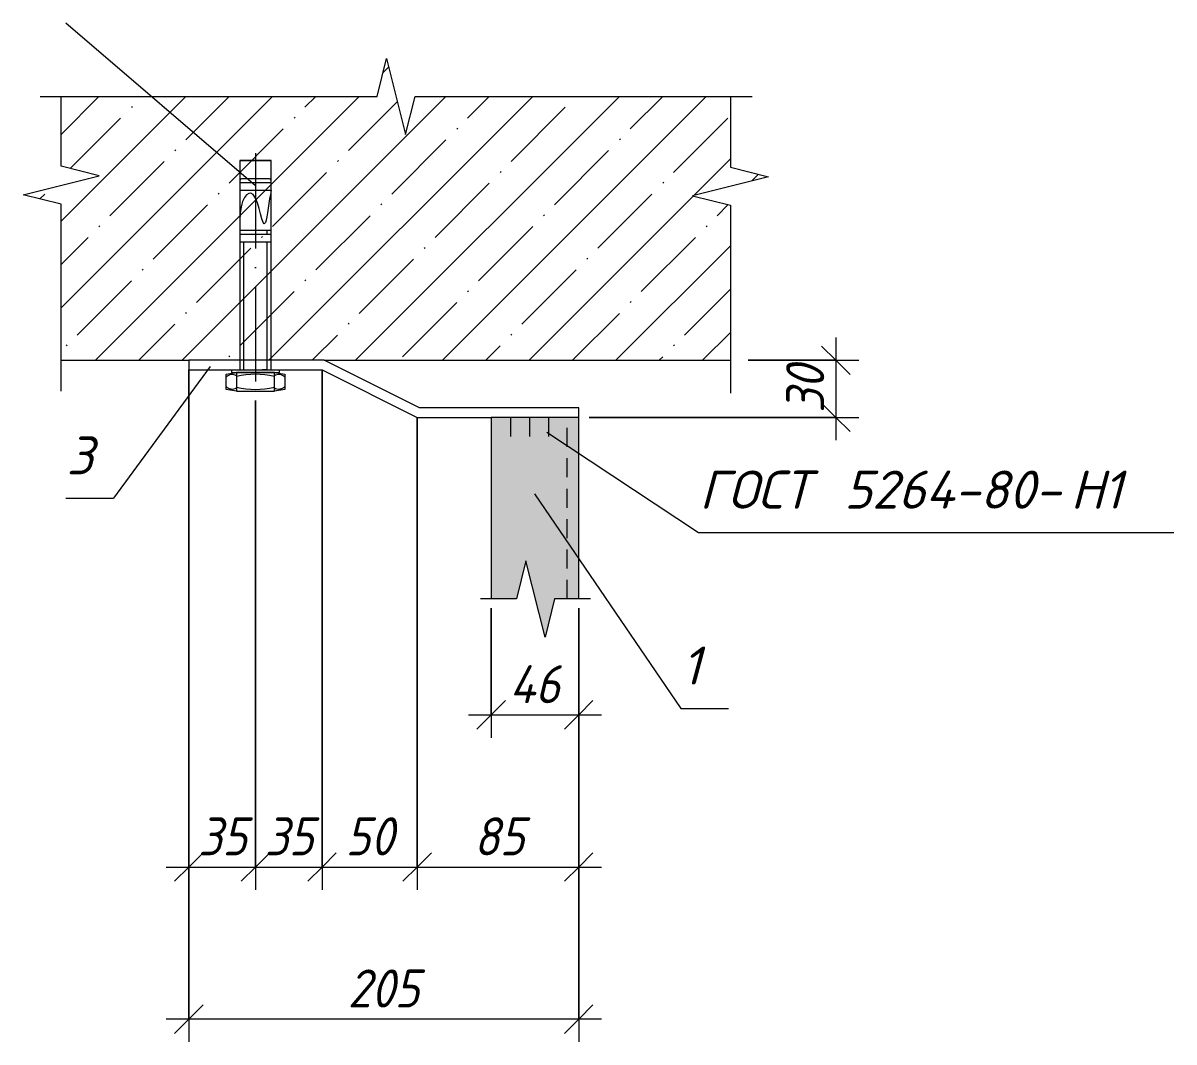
# Model space of a CAD drawing. Header units: millimetres. Extents: x 1214 to 43479, y -809 to 8550.
# Drawn here: x 35981 to 36586, y 1898 to 2434 of the extents above; entities that cross this region are included whole.
import ezdxf

# ---------------------------------------------------------------- set-up
doc = ezdxf.new("R2010")
doc.units = ezdxf.units.MM
for name, pattern in [('200_ШТРИХ_ш1п0_6_', [16, 10, -6]), ('50_200_ШТРИХ_1Т_ш5_п1_п1_', [70, 50, -10, 0, -10]), ('IMPORT-Невидимая', [39.122222, 28.222222, -10.9])]:
    doc.linetypes.add(name, pattern=pattern)
for name, color, linetype, lineweight in [('A-ANNO-DIMS', 7, 'Continuous', 9), ('A-ANNO-DIMS-10', 7, 'Continuous', 9), ('A-ANNO-NOTE', 7, 'Continuous', 9), ('A-DETL', 7, 'Continuous', 9), ('A-DETL-1', 7, '200_ШТРИХ_ш1п0_6_', 5), ('A-DETL-2', 7, 'Continuous', 5), ('A-DETL-3', 7, 'Continuous', 20), ('A-DETL-4', 7, 'IMPORT-Невидимая', 5), ('A-DETL-5', 7, '50_200_ШТРИХ_1Т_ш5_п1_п1_', 5), ('A-DETL-GENF-2', 7, 'Continuous', 5)]:
    doc.layers.add(name, color=color, linetype=linetype, lineweight=lineweight)
doc.layers.add('A-DETL-GENF-1', color=7, linetype='Continuous', lineweight=9, true_color=0xffffff)
doc.styles.add('ISOCPEUR_I_2', font='isocpeui.ttf', dxfattribs={"width": 0.9, "height": 20})
doc.styles.add('ISOCPEUR_I_6', font='isocpeui.ttf', dxfattribs={"height": 20})
doc.dimstyles.new('ISO-2_0_0_9К_СРЕДНИЙ_1', dxfattribs={"dimscale": 304.8, "dimtxt": 19.919624, "dimasz": 0.049213, "dimexe": 0.03937, "dimexo": 0, "dimgap": 0, "dimtad": 1, "dimdec": 0, "dimzin": 0, "dimdsep": 46, "dimtxsty": 'ISOCPEUR_I_2', "dimblk1": 'OBLIQUE', "dimblk2": 'OBLIQUE', "dimsah": 1, "dimcen": 0.09, "dimdle": 0.03937, "dimazin": 0, "dimtfac": 1, "dimtdec": 4, "dimtix": 1, "dimtmove": 0, "dimatfit": 3, "dimfxl": 1, "dimtvp": 1, "dimtolj": 1, "dimtzin": 0, "dimarcsym": 2})

# ---------------------------------------------------------------- blocks, each defined once
blk = doc.blocks.new('DET_Линия разрыва - Линия разрыва-25057327-АР1_Фахверк_Швеллер 100_Узлы')
at = {"layer": 'A-DETL-GENF-2'}
for p, q in [((-5, 20), (-10, 0)), ((5, -20), (-5, 20)), ((-10, 0), (-108.77, 0)), ((10, 0), (5, -20)), ((47.19, 0), (10, 0))]:
    blk.add_line(p, q, dxfattribs=at)
blk = doc.blocks.new('DET_Линия разрыва - Линия разрыва-25057328-АР1_Фахверк_Швеллер 100_Узлы')
at = {"layer": 'A-DETL-GENF-2'}
for p, q in [((-5, 20), (-10, 0)), ((5, -20), (-5, 20)), ((-10, 0), (-28.93, 0)), ((10, 0), (5, -20)), ((28.93, 0), (10, 0))]:
    blk.add_line(p, q, dxfattribs=at)
blk = doc.blocks.new('DET_Линия разрыва - Линия разрыва-25057237-АР1_Фахверк_Швеллер 100_Узлы')
at = {"layer": 'A-DETL-GENF-2'}
for p, q in [((-5, 20), (-10, 0)), ((5, -20), (-5, 20)), ((-10, 0), (-46.68, 0)), ((10, 0), (5, -20)), ((108.26, 0), (10, 0))]:
    blk.add_line(p, q, dxfattribs=at)
blk = doc.blocks.new('DET_Линия разрыва - Линия разрыва-17294164-АР1_Фахверк_Швеллер 100_Узлы')
at = {"layer": 'A-DETL-GENF-2'}
for p, q in [((-5, 20), (-10, 0)), ((5, -20), (-5, 20)), ((-10, 0), (-187.25, 0)), ((10, 0), (5, -20)), ((187.25, 0), (10, 0))]:
    blk.add_line(p, q, dxfattribs=at)
blk = doc.blocks.new('_AT__Текстовая выноска 2_0 - _AT__Текстовая выноска 2_0 без точки-25057225-АР1_Фахверк_Швеллер 100_Узлы')
at = {"layer": 'A-ANNO-NOTE'}
blk.add_line((0, 0), (25, 0), dxfattribs=at)
blk = doc.blocks.new('_AT__Текстовая выноска 2_0 - _AT__Текстовая выноска 2_0 без точки-25057227-АР1_Фахверк_Швеллер 100_Узлы')
at = {"layer": 'A-ANNO-NOTE'}
blk.add_line((0, 0), (2.5, 0), dxfattribs=at)
blk = doc.blocks.new('DIMBLOCK181-АР1_Фахверк_Швеллер 100_Узлы')
at = {"layer": 'A-ANNO-DIMS-10'}
for p, q in [((36068.25, 2251.29), (36068.25, 1977.86)), ((36068.25, 1989.86), (36068.25, 2251.29)), ((36103.25, 2235.16), (36103.25, 1977.86)), ((36103.25, 1989.86), (36103.25, 2235.16)), ((36056.25, 1989.86), (36103.25, 1989.86))]:
    blk.add_line(p, q, dxfattribs=at)
at = {"layer": 'A-ANNO-DIMS-10', "lineweight": 20}
for p, q in [((36068.25, 1989.86), (36075.75, 1997.36)), ((36103.25, 1989.86), (36110.75, 1997.36)), ((36068.25, 1989.86), (36060.75, 1982.36)), ((36103.25, 1989.86), (36095.75, 1982.36))]:
    blk.add_line(p, q, dxfattribs=at)
at = {"layer": 'A-ANNO-DIMS-10', "color": 0, "insert": (36073.11, 2015.99), "char_height": 20, "width": 30.3391, "attachment_point": 1, "line_spacing_factor": 1.149209, "style": 'ISOCPEUR_I_2'}
blk.add_mtext('35', dxfattribs=at)
blk = doc.blocks.new('_Oblique')
at = {"color": 0, "linetype": 'ByBlock', "lineweight": -2}
blk.add_line((-0.5, -0.5), (0.5, 0.5), dxfattribs=at)
blk = doc.blocks.new('DIMBLOCK182-АР1_Фахверк_Швеллер 100_Узлы')
at = {"layer": 'A-ANNO-DIMS-10'}
for p, q in [((36138.25, 2251.29), (36138.25, 1977.86)), ((36138.25, 1989.86), (36138.25, 2251.29)), ((36103.25, 2235.16), (36103.25, 1977.86)), ((36103.25, 1989.86), (36103.25, 2235.16)), ((36103.25, 1989.86), (36138.25, 1989.86))]:
    blk.add_line(p, q, dxfattribs=at)
at = {"layer": 'A-ANNO-DIMS-10', "lineweight": 20}
for p, q in [((36103.25, 1989.86), (36110.75, 1997.36)), ((36138.25, 1989.86), (36145.75, 1997.36)), ((36103.25, 1989.86), (36095.75, 1982.36)), ((36138.25, 1989.86), (36130.75, 1982.36))]:
    blk.add_line(p, q, dxfattribs=at)
at = {"layer": 'A-ANNO-DIMS-10', "color": 0, "insert": (36108.11, 2015.99), "char_height": 20, "width": 30.3391, "attachment_point": 1, "line_spacing_factor": 1.149209, "style": 'ISOCPEUR_I_2'}
blk.add_mtext('35', dxfattribs=at)
blk = doc.blocks.new('DIMBLOCK183-АР1_Фахверк_Швеллер 100_Узлы')
at = {"layer": 'A-ANNO-DIMS-10'}
for p, q in [((36138.25, 2251.29), (36138.25, 1977.86)), ((36138.25, 1989.86), (36138.25, 2251.29)), ((36188.25, 2226.29), (36188.25, 1977.86)), ((36188.25, 1989.86), (36188.25, 2226.29)), ((36138.25, 1989.86), (36188.25, 1989.86))]:
    blk.add_line(p, q, dxfattribs=at)
at = {"layer": 'A-ANNO-DIMS-10', "lineweight": 20}
for p, q in [((36138.25, 1989.86), (36145.75, 1997.36)), ((36188.25, 1989.86), (36195.75, 1997.36)), ((36138.25, 1989.86), (36130.75, 1982.36)), ((36188.25, 1989.86), (36180.75, 1982.36))]:
    blk.add_line(p, q, dxfattribs=at)
at = {"layer": 'A-ANNO-DIMS-10', "color": 0, "insert": (36150.61, 2015.99), "char_height": 20, "width": 30.3391, "attachment_point": 1, "line_spacing_factor": 1.149209, "style": 'ISOCPEUR_I_2'}
blk.add_mtext('50', dxfattribs=at)
blk = doc.blocks.new('DIMBLOCK184-АР1_Фахверк_Швеллер 100_Узлы')
at = {"layer": 'A-ANNO-DIMS-10'}
for p, q in [((36188.25, 2226.29), (36188.25, 1977.86)), ((36188.25, 1989.86), (36188.25, 2226.29)), ((36273.23, 2126), (36273.23, 1977.86)), ((36273.23, 1989.86), (36273.23, 2126)), ((36188.25, 1989.86), (36285.23, 1989.86))]:
    blk.add_line(p, q, dxfattribs=at)
at = {"layer": 'A-ANNO-DIMS-10', "lineweight": 20}
for p, q in [((36188.25, 1989.86), (36195.75, 1997.36)), ((36273.23, 1989.86), (36280.73, 1997.36)), ((36188.25, 1989.86), (36180.75, 1982.36)), ((36273.23, 1989.86), (36265.73, 1982.36))]:
    blk.add_line(p, q, dxfattribs=at)
at = {"layer": 'A-ANNO-DIMS-10', "color": 0, "insert": (36218.1, 2015.99), "char_height": 20, "width": 30.3391, "attachment_point": 1, "line_spacing_factor": 1.149209, "style": 'ISOCPEUR_I_2'}
blk.add_mtext('85', dxfattribs=at)
blk = doc.blocks.new('DIMBLOCK185-АР1_Фахверк_Швеллер 100_Узлы')
at = {"layer": 'A-ANNO-DIMS-10', "lineweight": 20}
for p, q in [((36408.47, 2256.29), (36400.97, 2263.79)), ((36408.47, 2256.29), (36415.97, 2248.79)), ((36408.47, 2226.29), (36400.97, 2233.79)), ((36408.47, 2226.29), (36415.97, 2218.79))]:
    blk.add_line(p, q, dxfattribs=at)
at = {"layer": 'A-ANNO-DIMS-10'}
for p, q in [((36408.47, 2268.29), (36408.47, 2214.29)), ((36362.3, 2256.29), (36420.47, 2256.29)), ((36408.47, 2256.29), (36362.3, 2256.29)), ((36278.78, 2226.29), (36420.47, 2226.29)), ((36408.47, 2226.29), (36278.78, 2226.29))]:
    blk.add_line(p, q, dxfattribs=at)
at = {"layer": 'A-ANNO-DIMS-10', "color": 0, "insert": (36382.34, 2228.65), "char_height": 20, "width": 30.3391, "attachment_point": 1, "rotation": 90, "line_spacing_factor": 1.149209, "style": 'ISOCPEUR_I_2'}
blk.add_mtext('30', dxfattribs=at)
blk = doc.blocks.new('DIMBLOCK186-АР1_Фахверк_Швеллер 100_Узлы')
at = {"layer": 'A-ANNO-DIMS-10'}
for p, q in [((36068.25, 2245.74), (36068.25, 1897.86)), ((36068.25, 1909.86), (36068.25, 2245.74)), ((36273.23, 2100.29), (36273.23, 1897.86)), ((36273.23, 1909.86), (36273.23, 2100.29)), ((36285.23, 1909.86), (36056.25, 1909.86))]:
    blk.add_line(p, q, dxfattribs=at)
at = {"layer": 'A-ANNO-DIMS-10', "lineweight": 20}
for p, q in [((36068.25, 1909.86), (36075.75, 1917.36)), ((36273.23, 1909.86), (36280.73, 1917.36)), ((36068.25, 1909.86), (36060.75, 1902.36)), ((36273.23, 1909.86), (36265.73, 1902.36))]:
    blk.add_line(p, q, dxfattribs=at)
at = {"layer": 'A-ANNO-DIMS-10', "color": 0, "insert": (36151.78, 1935.99), "char_height": 20, "width": 45.5087, "attachment_point": 1, "line_spacing_factor": 1.149209, "style": 'ISOCPEUR_I_2'}
blk.add_mtext('205', dxfattribs=at)
blk = doc.blocks.new('DIMBLOCK187-АР1_Фахверк_Швеллер 100_Узлы')
at = {"layer": 'A-ANNO-DIMS-10'}
for p, q in [((36227.23, 2126), (36227.23, 2057.86)), ((36227.23, 2069.86), (36227.23, 2126)), ((36273.23, 2100.29), (36273.23, 2057.86)), ((36273.23, 2069.86), (36273.23, 2100.29)), ((36215.23, 2069.86), (36285.23, 2069.86))]:
    blk.add_line(p, q, dxfattribs=at)
at = {"layer": 'A-ANNO-DIMS-10', "lineweight": 20}
for p, q in [((36227.23, 2069.86), (36234.73, 2077.36)), ((36273.23, 2069.86), (36280.73, 2077.36)), ((36227.23, 2069.86), (36219.73, 2062.36)), ((36273.23, 2069.86), (36265.73, 2062.36))]:
    blk.add_line(p, q, dxfattribs=at)
at = {"layer": 'A-ANNO-DIMS-10', "color": 0, "insert": (36236.82, 2095.99), "char_height": 20, "width": 32.1779, "attachment_point": 1, "line_spacing_factor": 1.149209, "style": 'ISOCPEUR_I_2'}
blk.add_mtext('46', dxfattribs=at)

msp = doc.modelspace()

# ---------------------------------------------------------------- hatches: boundary and pattern name
at = {"layer": 'A-DETL-GENF-1'}
msp.add_hatch(color=256, dxfattribs=at).paths.add_polyline_path([(36255.5157, 2110.78749), (36260.5157, 2130.78749), (36273.22845, 2130.78749), (36273.22845, 2226.28821), (36227.22845, 2226.28821), (36227.22845, 2130.78749), (36240.5157, 2130.78749), (36245.5157, 2150.78749), (36250.5157, 2130.78749)], flags=0)
at = {"layer": 'A-DETL-GENF-2'}
h = msp.add_hatch(dxfattribs=at)
h.set_pattern_fill('FP_1', color=256, style=0, pattern_type=2)
h.set_pattern_definition([(45, (34264.58, 0), (-22.80985, 22.80985), []), (45, (34287.39, 0), (-22.80985, 22.80985), [40.322, -8.064, 0.671, -7.394])])
h.paths.add_polyline_path([(36001.01106, 2256.28821), (36353.01106, 2256.28821), (36353.01106, 2337.84522), (36333.01106, 2342.84522), (36373.01106, 2352.84522), (36353.01106, 2357.84522), (36353.01106, 2395.03892), (36187.20747, 2395.03892), (36182.20747, 2375.03892), (36172.20747, 2415.03892), (36167.20747, 2395.03892), (36001.01106, 2395.03892), (36001.01106, 2358.35934), (36021.01106, 2353.35934), (35981.01106, 2343.35934), (36001.01106, 2338.35934)], flags=0)

# ---------------------------------------------------------------- linework, layer by layer
at = {"layer": 'A-ANNO-NOTE'}
for p, q in [((36103.21935, 2348.05698), (36003.51106, 2433.64043)), ((36079.46573, 2253.05722), (36028.51106, 2183.76948)), ((36256.52028, 2218.49891), (36336.28656, 2165.76651)), ((36250.02861, 2186.03024), (36327.02415, 2073.25339))]:
    msp.add_line(p, q, dxfattribs=at)
at = {"layer": 'A-DETL'}
for p, q in [((36139.43509, 2256.28821), (36068.25475, 2256.28821)), ((36068.25475, 2256.28821), (36068.25475, 2251.28821)), ((36189.43509, 2231.28821), (36139.43509, 2256.28821)), ((36068.25475, 2251.28821), (36138.25475, 2251.28821)), ((36138.25475, 2251.28821), (36188.25475, 2226.28821)), ((36273.22845, 2231.28821), (36189.43509, 2231.28821)), ((36273.22845, 2226.28821), (36273.22845, 2231.28821)), ((36188.25475, 2226.28821), (36227.22845, 2226.28821)), ((36273.22845, 2226.28821), (36227.22845, 2226.28821)), ((36227.22845, 2226.28821), (36227.22845, 2130.78749)), ((36273.22845, 2130.78749), (36273.22845, 2226.28821))]:
    msp.add_line(p, q, dxfattribs=at)
at = {"layer": 'A-DETL-1'}
msp.add_line((36267.22845, 2130.78749), (36267.22845, 2226.28821), dxfattribs=at)
at = {"layer": 'A-DETL-2'}
for p, q in [((36094.98865, 2361.28821), (36111.52085, 2361.28821)), ((36111.52085, 2361.28821), (36094.98865, 2361.28821)), ((36094.98865, 2361.28821), (36094.98865, 2251.28821)), ((36111.52085, 2251.28821), (36111.52085, 2361.28821)), ((36111.52085, 2349.64145), (36094.98865, 2349.64145)), ((36110.54892, 2351.70797), (36095.96058, 2351.70797)), ((36111.52085, 2345.5084), (36094.98865, 2345.5084)), ((36111.52085, 2324.54546), (36094.98865, 2324.54546)), ((36109.3656, 2322.47894), (36109.3656, 2324.54546)), ((36109.45433, 2322.47894), (36109.45433, 2324.54546)), ((36111.52085, 2322.47894), (36094.98865, 2322.47894)), ((36111.52085, 2318.34589), (36094.98865, 2318.34589)), ((36097.09709, 2251.28821), (36097.09709, 2318.34589)), ((36109.41241, 2251.28821), (36109.41241, 2318.34589)), ((36087.84682, 2249.08354), (36093.33543, 2249.8524)), ((36087.84682, 2240.89026), (36087.84682, 2249.08354)), ((36090.58006, 2251.28821), (36090.58006, 2249.8524)), ((36090.58006, 2251.28821), (36115.92944, 2251.28821)), ((36090.58006, 2249.8524), (36115.92944, 2249.8524)), ((36113.17407, 2249.8524), (36093.33543, 2249.8524)), ((36093.33543, 2249.8524), (36093.33543, 2240.10393)), ((36093.33543, 2249.8524), (36093.33543, 2240.10393)), ((36093.33543, 2249.8524), (36113.17407, 2249.8524)), ((36108.79833, 2251.28821), (36106.7556, 2251.28821)), ((36113.17407, 2240.10393), (36113.17407, 2249.8524)), ((36113.17407, 2240.10393), (36113.17407, 2249.8524)), ((36113.17407, 2249.8524), (36118.66268, 2249.08354)), ((36115.92944, 2249.8524), (36115.92944, 2251.28821)), ((36118.66268, 2249.08354), (36118.66268, 2240.89026)), ((36093.33543, 2240.1214), (36087.84682, 2240.89026)), ((36093.33543, 2240.10393), (36113.17407, 2240.10393)), ((36093.33543, 2240.10393), (36113.17407, 2240.10393)), ((36118.66268, 2240.89026), (36113.17407, 2240.1214))]:
    msp.add_line(p, q, dxfattribs=at)
for centre, radius, start, end in [((36096.16925, 2350.34801), 1.37588, 98.72344894, 149.10051461), ((36110.34025, 2350.34801), 1.37588, 30.89948546, 81.27655106), ((36090.97568, 2244.54546), 4.22871, 56.08031184, 137.72360384), ((36103.25475, 2206.12937), 42.8477, 76.61449587, 103.38550413), ((36115.53382, 2244.54546), 4.22871, 42.27639616, 123.91968815), ((36090.97568, 2245.41087), 4.22871, 222.27639616, 303.91968816), ((36103.25475, 2283.82695), 42.8477, 256.61449587, 283.38550413), ((36115.53382, 2245.41087), 4.22871, 236.08031185, 317.72360385)]:
    msp.add_arc(centre, radius, start, end, dxfattribs=at)
msp.add_open_spline([(36111.52085, 2345.5084), (36110.34101, 2340.79175), (36107.87906, 2315.33327), (36104.11799, 2352.80539), (36094.98865, 2340.81761), (36094.98865, 2329.81961)], degree=3, knots=[3.947127755, 3.947127755, 3.947127755, 3.947127755, 10.095996178, 20.129436715, 28.583815858, 28.583815858, 28.583815858, 28.583815858], dxfattribs=at)
at = {"layer": 'A-DETL-3'}
for p, q in [((36001.01106, 2256.28821), (36068.25475, 2256.28821)), ((36139.43509, 2256.28821), (36353.01106, 2256.28821))]:
    msp.add_line(p, q, dxfattribs=at)
at = {"layer": 'A-DETL-4'}
for p, q in [((36237.38917, 2226.28821), (36237.38917, 2216.28821)), ((36247.38917, 2226.28821), (36247.38917, 2216.28821)), ((36257.38917, 2226.28821), (36257.38917, 2216.28821))]:
    msp.add_line(p, q, dxfattribs=at)
at = {"layer": 'A-DETL-5'}
msp.add_line((36103.25475, 2365.16356), (36103.25475, 2235.16356), dxfattribs=at)

# ---------------------------------------------------------------- block references
at = {"layer": 'A-ANNO-NOTE', "xscale": 10, "yscale": 10, "zscale": 10}
for name, p in [('_AT__Текстовая выноска 2_0 - _AT__Текстовая выноска 2_0 без точки-25057227-АР1_Фахверк_Швеллер 100_Узлы', (36003.51106, 2183.76948)), ('_AT__Текстовая выноска 2_0 - _AT__Текстовая выноска 2_0 без точки-25057225-АР1_Фахверк_Швеллер 100_Узлы', (36336.28656, 2165.76651)), ('_AT__Текстовая выноска 2_0 - _AT__Текстовая выноска 2_0 без точки-25057227-АР1_Фахверк_Швеллер 100_Узлы', (36327.02415, 2073.25339))]:
    msp.add_blockref(name, p, dxfattribs=at)
at = {"layer": 'A-DETL-GENF-2'}
for name, p, rotation in [('DET_Линия разрыва - Линия разрыва-17294164-АР1_Фахверк_Швеллер 100_Узлы', (36177.20747, 2395.03892), 180), ('DET_Линия разрыва - Линия разрыва-25057237-АР1_Фахверк_Швеллер 100_Узлы', (36001.01106, 2348.35934), 270.0000000000001), ('DET_Линия разрыва - Линия разрыва-25057327-АР1_Фахверк_Швеллер 100_Узлы', (36353.01106, 2347.84522), 89.9999999999999)]:
    msp.add_blockref(name, p, dxfattribs=dict(at, rotation=rotation))
msp.add_blockref('DET_Линия разрыва - Линия разрыва-25057328-АР1_Фахверк_Швеллер 100_Узлы', (36250.5157, 2130.78749), dxfattribs=at)

# ---------------------------------------------------------------- texts
at = {"layer": 'A-ANNO-NOTE', "char_height": 20, "attachment_point": 1, "style": 'ISOCPEUR_I_6'}
for s, insert, width in [('\\fISOCPEUR|b0|i1|c204|p34|;3', (36003.92124, 2216.29628), 17.637125), ('ГОСТ', (36336.69674, 2198.29331), 76.962), (' 5264-80-', (36400.19674, 2198.29331), 159.5358125), ('\\fISOCPEUR|b0|i1|c204|p34|;Н', (36531.82695, 2198.29331), 20.843875), ('\\fISOCPEUR|b0|i1|c204|p34|;1', (36549.02487, 2198.29331), 12.827), ('\\fISOCPEUR|b0|i1|c204|p34|;1', (36327.43433, 2105.7802), 12.827)]:
    msp.add_mtext(s, dxfattribs=dict(at, insert=insert, width=width))

# ---------------------------------------------------------------- dimensions: what is measured, and where the dimension line sits
at = {"layer": 'A-ANNO-DIMS'}
dim = msp.add_linear_dim(base=(36408.4725, 2226.28821), p1=(36362.29721, 2256.28821), p2=(36278.77609, 2226.28821), angle=90, dimstyle='ISO-2_0_0_9К_СРЕДНИЙ_1', override={"dimpost": '<>', "dimfxl": 88.745575}, dxfattribs=at)
dim.commit()
dim.dimension.update_dxf_attribs({"geometry": 'DIMBLOCK185-АР1_Фахверк_Швеллер 100_Узлы', "text_midpoint": (36398.4725, 2241.28821)})
for base, p1, p2, override, picture, middle in [((36103.25475, 1989.8576), (36068.25475, 2251.28821), (36103.25475, 2235.16356), {"dimpost": '<>', "dimfxl": 38.535751}, 'DIMBLOCK181-АР1_Фахверк_Швеллер 100_Узлы', (36085.75475, 1999.8576)), ((36068.25475, 1909.8576), (36273.22845, 2100.28821), (36068.25475, 2245.74056), {"dimpost": '<>', "dimfxl": 251.33763}, 'DIMBLOCK186-АР1_Фахверк_Швеллер 100_Узлы', (36170.7416, 1919.8576)), ((36138.25475, 1989.8576), (36103.25475, 2235.16356), (36138.25475, 2251.28821), {"dimpost": '<>', "dimfxl": 38.535751}, 'DIMBLOCK182-АР1_Фахверк_Швеллер 100_Узлы', (36120.75475, 1999.8576)), ((36188.25475, 1989.8576), (36138.25475, 2251.28821), (36188.25475, 2226.28821), {"dimpost": '<>', "dimfxl": 55.901699}, 'DIMBLOCK183-АР1_Фахверк_Швеллер 100_Узлы', (36163.25475, 1999.8576)), ((36273.22845, 1989.8576), (36188.25475, 2226.28821), (36273.22845, 2126.00206), {"dimpost": '<>', "dimfxl": 131.445199}, 'DIMBLOCK184-АР1_Фахверк_Швеллер 100_Узлы', (36230.7416, 1999.8576)), ((36273.22845, 2069.8576), (36227.22845, 2126.00206), (36273.22845, 2100.28821), {"dimpost": '<>', "dimfxl": 52.699168}, 'DIMBLOCK187-АР1_Фахверк_Швеллер 100_Узлы', (36250.22845, 2079.8576))]:
    dim = msp.add_linear_dim(base=base, p1=p1, p2=p2, dimstyle='ISO-2_0_0_9К_СРЕДНИЙ_1', override=override, dxfattribs=at)
    dim.commit()
    dim.dimension.update_dxf_attribs({"geometry": picture, "text_midpoint": middle})

doc.saveas('drawing.dxf')
